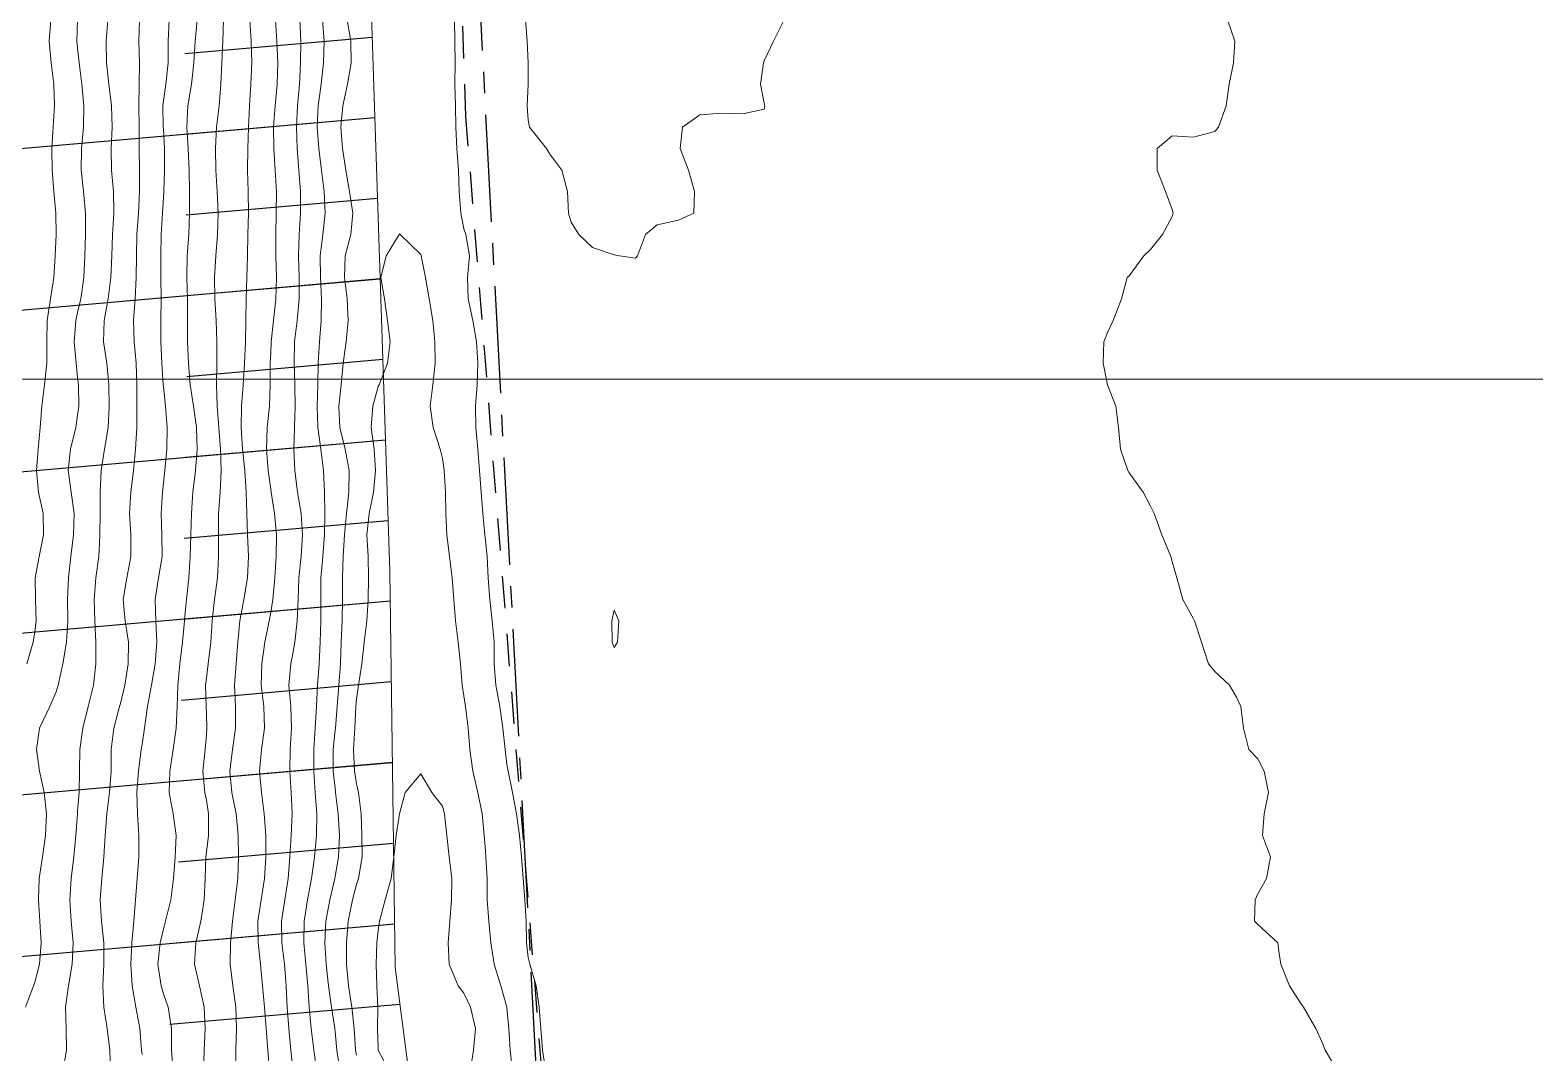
# Model space of a CAD drawing. Header units: centimetres. Extents: x 0 to 642158, y -847 to 649707.
# Drawn here: x 617117.14 to 617152.2, y 621471.68 to 621495.51 of the extents above; entities that cross this region are included whole.
import ezdxf

# ---------------------------------------------------------------- set-up
doc = ezdxf.new("R2010")
doc.units = ezdxf.units.CM
doc.header["$MEASUREMENT"] = 0
doc.linetypes.add('CENTERX2', pattern=[4, 2.5, -0.5, 0.5, -0.5])
doc.linetypes.add('JIS_02_0.7', pattern=[1.35, 0.75, -0.6])
for name, color, linetype, lineweight in [('MEV_grille', 254, 'Continuous', 9), ('MEV_schema paysager_V', 7, 'Continuous', 20), ('WAL_parcellaire agricole', 7, 'JIS_02_0.7', 25), ('WAL_topographie 0.5', 253, 'Continuous', 20)]:
    doc.layers.add(name, color=color, linetype=linetype, lineweight=lineweight)
doc.layers.add('MEV_schema paysager_Ha', color=7, linetype='Continuous', lineweight=25, transparency=0.13)
doc.layers.add('SPW_parcellaire cadastral', color=7, linetype='CENTERX2', lineweight=25, true_color=0xff0542)

# ---------------------------------------------------------------- blocks, each defined once
blk = doc.blocks.new('*U114')
at = {"layer": 'MEV_grille', "transparency": 33554687}
blk.add_lwpolyline([(-1338.461, 0), (1338.461, 0)], dxfattribs=at)
blk = doc.blocks.new('*U115')
at = {"layer": 'MEV_grille', "color": 0, "linetype": 'ByBlock', "lineweight": -2, "transparency": 16777216}
blk.add_blockref('*U114', (0, -900), dxfattribs=at)

msp = doc.modelspace()

# ---------------------------------------------------------------- hatches: boundary and pattern name
at = {"layer": 'MEV_schema paysager_Ha', "transparency": 33554687}
h = msp.add_hatch(dxfattribs=at)
h.set_pattern_fill('ANSI31', color=60, scale=30, angle=320)
h.paths.add_polyline_path([(617169.617, 620973.194), (617165.143, 620997.552), (617163.049, 621011.729), (617162.573, 621023.432), (617161.336, 621028.189), (617160.67, 621031.995), (617159.432, 621036.467), (617156.475, 621053.969), (617156.906, 621060.001), (617157.984, 621066.14), (617158.414, 621069.802), (617158.199, 621075.295), (617157.014, 621080.142), (617155.505, 621084.988), (617154.751, 621088.973), (617151.842, 621094.789), (617149.148, 621099.205), (617146.994, 621101.252), (617145.377, 621102.544), (617143.546, 621103.621), (617141.391, 621107.391), (617140.307, 621121.334), (617138.581, 621134.515), (617137.596, 621148.681), (617137.947, 621158.301), (617138.342, 621166.601), (617137.255, 621176.482), (617136.069, 621187.153), (617134.618, 621206.801), (617133.841, 621215.056), (617132.235, 621238.569), (617131.105, 621276.162), (617130.662, 621320.72), (617129.383, 621365.826), (617128.171, 621391.821), (617126.408, 621441.701), (617124.527, 621449.888), (617124.527, 621453.399), (617124.884, 621455.482), (617126.075, 621456.85), (617127.265, 621458.873), (617127.265, 621461.254), (617125.649, 621473.672), (617125.524, 621482.896), (617125.025, 621497.979), (617124.776, 621519.544), (617124.92, 621540.094), (617125.983, 621565.584), (617126.337, 621580.453), (617126.163, 621598.374), (617127.186, 621608.874), (617130.532, 621615.192), (617131.834, 621617.887), (617134.298, 621627.22), (617135.042, 621631.96), (617135.135, 621640.047), (617136.158, 621649.713), (617136.911, 621670.5), (617129.26, 621649.205), (617124.61, 621628.36), (617120.259, 621606.016), (617117.259, 621583.371), (617115.237, 621541.083), (617114.562, 621520.401), (617115.536, 621487.717), (617112.094, 621474.528), (617111.291, 621462.83), (617115.078, 621434.173), (617114.685, 621412.686), (617116.517, 621383.817), (617118.213, 621359.713), (617121.633, 621297.519), (617122.293, 621280.379), (617124.809, 621252.783), (617126.661, 621222.595), (617125.403, 621211.007), (617126.795, 621190.875), (617128.52, 621169.158), (617130.485, 621161.793), (617131.444, 621155.186), (617130.649, 621150.827), (617132.125, 621142.753), (617132.79, 621125.456), (617134.954, 621111.319), (617137.702, 621098.468), (617139.749, 621087.381), (617141.795, 621083.246), (617143.417, 621082.42), (617144.557, 621081.575), (617145.493, 621080.194), (617145.463, 621077.083), (617144.023, 621074.463), (617144.278, 621071.03), (617145.295, 621066.579), (617147.455, 621053.531), (617147.76, 621048.137), (617148.575, 621044.067), (617151.222, 621037.452), (617151.12, 621031.956), (617151.633, 621023.148), (617154.427, 621011.658), (617158.897, 620988.919), (617162.537, 620970.568), (617168.729, 620939.186), (617182.921, 620879.156), (617188.263, 620855.446), (617193.71, 620854.003), (617187.498, 620892.108), (617176.811, 620939.879)])
h = msp.add_hatch(dxfattribs=at)
h.set_pattern_fill('ANSI31', color=60, scale=15, angle=320)
h.paths.add_polyline_path([(617169.617, 620973.194), (617165.143, 620997.552), (617163.049, 621011.729), (617162.573, 621023.432), (617161.336, 621028.189), (617160.67, 621031.995), (617159.432, 621036.467), (617156.475, 621053.969), (617156.906, 621060.001), (617157.984, 621066.14), (617158.414, 621069.802), (617158.199, 621075.295), (617157.014, 621080.142), (617155.505, 621084.988), (617154.751, 621088.973), (617151.842, 621094.789), (617149.148, 621099.205), (617146.994, 621101.252), (617145.377, 621102.544), (617143.546, 621103.621), (617141.391, 621107.391), (617140.307, 621121.334), (617138.581, 621134.515), (617137.596, 621148.681), (617137.947, 621158.301), (617138.342, 621166.601), (617137.255, 621176.482), (617136.069, 621187.153), (617134.618, 621206.801), (617133.841, 621215.056), (617132.235, 621238.569), (617131.105, 621276.162), (617130.662, 621320.72), (617129.383, 621365.826), (617128.171, 621391.821), (617126.408, 621441.701), (617124.527, 621449.888), (617124.527, 621453.399), (617124.884, 621455.482), (617126.075, 621456.85), (617127.265, 621458.873), (617127.265, 621461.254), (617125.649, 621473.672), (617125.524, 621482.896), (617125.025, 621497.979), (617124.776, 621519.544), (617124.92, 621540.094), (617125.983, 621565.584), (617126.337, 621580.453), (617126.163, 621598.374), (617127.186, 621608.874), (617130.532, 621615.192), (617131.834, 621617.887), (617134.298, 621627.22), (617135.042, 621631.96), (617135.135, 621640.047), (617136.158, 621649.713), (617136.911, 621670.5), (617132.957, 621648.368), (617129.989, 621627.895), (617123.162, 621605.493), (617122.123, 621583.834), (617121.418, 621540.656), (617120.578, 621519.454), (617120.8, 621487.646), (617120.576, 621474.663), (617119.681, 621463.134), (617121.439, 621434.424), (617121.208, 621413.2), (617123.756, 621383.971), (617124.633, 621359.105), (617126.907, 621297.599), (617127.217, 621280.099), (617128.476, 621252.652), (617130.286, 621222.294), (617130.788, 621212.114), (617133.595, 621189.8), (617133.864, 621168.997), (617134.545, 621163.04), (617136.407, 621155.367), (617136.033, 621153.22), (617137.061, 621150.231), (617136.705, 621143.134), (617138.509, 621125.82), (617138.985, 621114.157), (617141.16, 621102.299), (617147.01, 621090.064), (617151.616, 621087.22), (617153.107, 621084.646), (617154.311, 621082.965), (617155.38, 621081.272), (617156.272, 621077.352), (617156.539, 621073.164), (617152.956, 621057.576), (617153.92, 621035.982), (617159.694, 621019.068), (617160.419, 620997.657), (617177.679, 620920.157), (617193.56, 620854.923), (617187.498, 620892.108)])

# ---------------------------------------------------------------- linework, layer by layer
at = {"layer": 'MEV_schema paysager_V', "color": 7, "true_color": 0xffffff}
msp.add_lwpolyline([(617127.265, 621461.254), (617125.649, 621473.672), (617125.524, 621482.896), (617125.025, 621497.979), (617124.776, 621519.544), (617124.92, 621540.094), (617125.983, 621565.584), (617126.337, 621580.453), (617126.163, 621598.374), (617127.186, 621608.874), (617130.532, 621615.192), (617131.834, 621617.887), (617134.298, 621627.22), (617135.042, 621631.96), (617135.135, 621640.047), (617136.158, 621649.713), (617136.911, 621670.5)], dxfattribs=at)
at = {"layer": 'SPW_parcellaire cadastral'}
msp.add_lwpolyline([(617139.066, 621436.775), (617130.009, 621451.1), (617127.627, 621496.147), (617169.644, 621516.623), (617184.565, 621496.923), (617188.95, 621491.134), (617194.248, 621484.055), (617204.839, 621469.985), (617199.676, 621467.306), (617139.066, 621436.775)], dxfattribs=at)
at = {"layer": 'WAL_parcellaire agricole'}
msp.add_lwpolyline([(617178.694, 621525.406), (617169.395, 621516.805), (617204.2, 621470.91), (617145.554, 621439.653), (617141.804, 621440.07), (617130.136, 621457.818), (617127.298, 621493.501), (617126.094, 621527.1), (617126.792, 621546.3), (617149.99, 621562.103), (617178.694, 621525.406)], dxfattribs=at)
at = {"layer": 'WAL_topographie 0.5'}
for points in [[(617117.034, 621472.75), (617117.223, 621473.25), (617117.25, 621473.335), (617117.362, 621473.75), (617117.403, 621474.25), (617117.373, 621474.75), (617117.336, 621475.25), (617117.353, 621475.75), (617117.43, 621476.25), (617117.504, 621476.75), (617117.527, 621477.25), (617117.47, 621477.75), (617117.363, 621478.25), (617117.293, 621478.75), (617117.361, 621479.25), (617117.6, 621479.75), (617117.75, 621480.096), (617117.798, 621480.25), (617117.906, 621480.75), (617117.989, 621481.25), (617118.02, 621481.75), (617118.012, 621482.25), (617118.034, 621482.75), (617118.091, 621483.25), (617118.152, 621483.75), (617118.166, 621484.25), (617118.097, 621484.75), (617118.027, 621485.25), (617118.084, 621485.75), (617118.211, 621486.25), (617118.25, 621486.539), (617118.275, 621486.75), (617118.269, 621487.25), (617118.25, 621487.422), (617118.216, 621487.75), (617118.166, 621488.25), (617118.205, 621488.75), (617118.25, 621488.936), (617118.324, 621489.25), (617118.394, 621489.75), (617118.415, 621490.25), (617118.436, 621490.75), (617118.437, 621491.25), (617118.388, 621491.75), (617118.334, 621492.25), (617118.34, 621492.75), (617118.389, 621493.25), (617118.398, 621493.75), (617118.349, 621494.25), (617118.287, 621494.75), (617118.25, 621495.093), (617118.233, 621495.25), (617118.247, 621495.75)], [(617117.065, 621480.75), (617117.212, 621481.25), (617117.25, 621481.496), (617117.285, 621481.75), (617117.27, 621482.25), (617117.261, 621482.75), (617117.351, 621483.25), (617117.457, 621483.75), (617117.447, 621484.25), (617117.342, 621484.75), (617117.293, 621485.25), (617117.327, 621485.75), (617117.38, 621486.25), (617117.413, 621486.75), (617117.475, 621487.25), (617117.532, 621487.75), (617117.533, 621488.25), (617117.539, 621488.75), (617117.616, 621489.25), (617117.699, 621489.75), (617117.723, 621490.25), (617117.749, 621490.75), (617117.745, 621491.25), (617117.694, 621491.75), (617117.653, 621492.25), (617117.65, 621492.75), (617117.678, 621493.25), (617117.709, 621493.75), (617117.696, 621494.25), (617117.634, 621494.75), (617117.586, 621495.25), (617117.623, 621495.75)], [(617117.906, 621471.25), (617117.992, 621471.75), (617117.983, 621472.25), (617117.97, 621472.75), (617118.037, 621473.25), (617118.122, 621473.75), (617118.145, 621474.25), (617118.1, 621474.75), (617118.066, 621475.25), (617118.101, 621475.75), (617118.164, 621476.25), (617118.206, 621476.75), (617118.245, 621477.25), (617118.25, 621477.32), (617118.285, 621477.75), (617118.297, 621478.25), (617118.302, 621478.75), (617118.369, 621479.25), (617118.499, 621479.75), (617118.62, 621480.25), (617118.673, 621480.75), (617118.671, 621481.25), (617118.648, 621481.75), (617118.635, 621482.25), (617118.678, 621482.75), (617118.742, 621483.25), (617118.75, 621483.397), (617118.771, 621483.75), (617118.777, 621484.25), (617118.779, 621484.75), (617118.797, 621485.25), (617118.879, 621485.75), (617118.965, 621486.25), (617118.988, 621486.75), (617118.981, 621487.25), (617118.932, 621487.75), (617118.854, 621488.25), (617118.87, 621488.75), (617118.959, 621489.25), (617119.022, 621489.75), (617119.046, 621490.25), (617119.065, 621490.75), (617119.091, 621491.25), (617119.086, 621491.75), (617119.041, 621492.25), (617119.029, 621492.75), (617119.056, 621493.25), (617119.041, 621493.75), (617118.974, 621494.25), (617118.926, 621494.75), (617118.917, 621495.25), (617118.956, 621495.75)], [(617119.017, 621471.25), (617118.998, 621471.75), (617118.937, 621472.25), (617118.859, 621472.75), (617118.84, 621473.25), (617118.861, 621473.75), (617118.857, 621474.25), (617118.805, 621474.75), (617118.778, 621475.25), (617118.812, 621475.75), (617118.86, 621476.25), (617118.892, 621476.75), (617118.932, 621477.25), (617118.992, 621477.75), (617119.03, 621478.25), (617119.035, 621478.75), (617119.096, 621479.25), (617119.229, 621479.75), (617119.25, 621479.826), (617119.351, 621480.25), (617119.431, 621480.75), (617119.438, 621481.25), (617119.36, 621481.75), (617119.313, 621482.25), (617119.393, 621482.75), (617119.492, 621483.25), (617119.489, 621483.75), (617119.459, 621484.25), (617119.489, 621484.75), (617119.55, 621485.25), (617119.602, 621485.75), (617119.631, 621486.25), (617119.63, 621486.75), (617119.627, 621487.25), (617119.611, 621487.75), (617119.564, 621488.25), (617119.55, 621488.75), (617119.587, 621489.25), (617119.617, 621489.75), (617119.622, 621490.25), (617119.631, 621490.75), (617119.666, 621491.25), (617119.694, 621491.75), (617119.688, 621492.25), (617119.684, 621492.75), (617119.685, 621493.25), (617119.675, 621493.75), (617119.685, 621494.25), (617119.695, 621494.75), (617119.677, 621495.25), (617119.695, 621495.75)], [(617119.75, 621471.644), (617119.737, 621471.75), (617119.703, 621472.25), (617119.609, 621472.75), (617119.518, 621473.25), (617119.49, 621473.75), (617119.514, 621474.25), (617119.559, 621474.75), (617119.595, 621475.25), (617119.636, 621475.75), (617119.678, 621476.25), (617119.678, 621476.75), (617119.643, 621477.25), (617119.629, 621477.75), (617119.666, 621478.25), (617119.733, 621478.75), (617119.75, 621478.873), (617119.806, 621479.25), (617119.881, 621479.75), (617119.968, 621480.25), (617120.054, 621480.75), (617120.094, 621481.25), (617120.074, 621481.75), (617120.059, 621482.25), (617120.138, 621482.75), (617120.218, 621483.25), (617120.215, 621483.75), (617120.193, 621484.25), (617120.225, 621484.75), (617120.25, 621484.964), (617120.283, 621485.25), (617120.329, 621485.75), (617120.337, 621486.25), (617120.295, 621486.75), (617120.25, 621487.205), (617120.246, 621487.25), (617120.215, 621487.75), (617120.189, 621488.25), (617120.185, 621488.75), (617120.194, 621489.25), (617120.188, 621489.75), (617120.185, 621490.25), (617120.2, 621490.75), (617120.23, 621491.25), (617120.25, 621491.613), (617120.258, 621491.75), (617120.275, 621492.25), (617120.276, 621492.75), (617120.25, 621493.203), (617120.247, 621493.25), (617120.234, 621493.75), (617120.25, 621493.863), (617120.307, 621494.25), (617120.362, 621494.75), (617120.359, 621495.25), (617120.383, 621495.75)], [(617120.476, 621471.25), (617120.438, 621471.75), (617120.44, 621472.25), (617120.362, 621472.75), (617120.25, 621473.063), (617120.196, 621473.25), (617120.122, 621473.75), (617120.174, 621474.25), (617120.25, 621474.566), (617120.301, 621474.75), (617120.422, 621475.25), (617120.485, 621475.75), (617120.522, 621476.25), (617120.546, 621476.75), (617120.478, 621477.25), (617120.383, 621477.75), (617120.396, 621478.25), (617120.477, 621478.75), (617120.547, 621479.25), (617120.568, 621479.75), (617120.583, 621480.25), (617120.635, 621480.75), (617120.694, 621481.25), (617120.739, 621481.75), (617120.75, 621481.862), (617120.787, 621482.25), (617120.843, 621482.75), (617120.876, 621483.25), (617120.884, 621483.75), (617120.9, 621484.25), (617120.934, 621484.75), (617120.993, 621485.25), (617121.035, 621485.75), (617121.021, 621486.25), (617120.953, 621486.75), (617120.876, 621487.25), (617120.831, 621487.75), (617120.811, 621488.25), (617120.813, 621488.75), (617120.807, 621489.25), (617120.792, 621489.75), (617120.805, 621490.25), (617120.839, 621490.75), (617120.855, 621491.25), (617120.855, 621491.75), (617120.846, 621492.25), (617120.822, 621492.75), (617120.797, 621493.25), (617120.815, 621493.75), (617120.9, 621494.25), (617120.959, 621494.75), (617120.988, 621495.25), (617121.032, 621495.75)], [(617121.182, 621471.25), (617121.196, 621471.75), (617121.223, 621472.25), (617121.202, 621472.75), (617121.086, 621473.25), (617120.973, 621473.75), (617121.006, 621474.25), (617121.117, 621474.75), (617121.201, 621475.25), (617121.221, 621475.75), (617121.236, 621476.25), (617121.25, 621476.358), (617121.301, 621476.75), (617121.302, 621477.25), (617121.25, 621477.569), (617121.214, 621477.75), (617121.167, 621478.25), (617121.219, 621478.75), (617121.25, 621479.09), (617121.263, 621479.25), (617121.25, 621479.583), (617121.243, 621479.75), (617121.232, 621480.25), (617121.25, 621480.414), (617121.289, 621480.75), (617121.351, 621481.25), (617121.385, 621481.75), (617121.44, 621482.25), (617121.509, 621482.75), (617121.536, 621483.25), (617121.531, 621483.75), (617121.536, 621484.25), (617121.57, 621484.75), (617121.596, 621485.25), (617121.579, 621485.75), (617121.542, 621486.25), (617121.504, 621486.75), (617121.487, 621487.25), (617121.493, 621487.75), (617121.494, 621488.25), (617121.477, 621488.75), (617121.448, 621489.25), (617121.441, 621489.75), (617121.471, 621490.25), (617121.51, 621490.75), (617121.521, 621491.25), (617121.498, 621491.75), (617121.471, 621492.25), (617121.461, 621492.75), (617121.489, 621493.25), (617121.546, 621493.75), (617121.589, 621494.25), (617121.611, 621494.75), (617121.632, 621495.25), (617121.647, 621495.75)], [(617121.928, 621471.25), (617121.934, 621471.75), (617121.952, 621472.25), (617121.934, 621472.75), (617121.864, 621473.25), (617121.805, 621473.75), (617121.81, 621474.25), (617121.857, 621474.75), (617121.924, 621475.25), (617121.979, 621475.75), (617121.996, 621476.25), (617121.992, 621476.75), (617121.946, 621477.25), (617121.843, 621477.75), (617121.793, 621478.25), (617121.858, 621478.75), (617121.929, 621479.25), (617121.925, 621479.75), (617121.909, 621480.25), (617121.943, 621480.75), (617121.983, 621481.25), (617122.03, 621481.75), (617122.123, 621482.25), (617122.209, 621482.75), (617122.231, 621483.25), (617122.21, 621483.75), (617122.19, 621484.25), (617122.179, 621484.75), (617122.147, 621485.25), (617122.092, 621485.75), (617122.059, 621486.25), (617122.072, 621486.75), (617122.111, 621487.25), (617122.14, 621487.75), (617122.161, 621488.25), (617122.169, 621488.75), (617122.174, 621489.25), (617122.196, 621489.75), (617122.207, 621490.25), (617122.219, 621490.75), (617122.23, 621491.25), (617122.22, 621491.75), (617122.207, 621492.25), (617122.214, 621492.75), (617122.234, 621493.25), (617122.25, 621493.56), (617122.258, 621493.75), (617122.288, 621494.25), (617122.306, 621494.75), (617122.296, 621495.25), (617122.259, 621495.75)], [(617122.717, 621471.25), (617122.682, 621471.75), (617122.644, 621472.25), (617122.604, 621472.75), (617122.56, 621473.25), (617122.514, 621473.75), (617122.456, 621474.25), (617122.452, 621474.75), (617122.526, 621475.25), (617122.607, 621475.75), (617122.637, 621476.25), (617122.633, 621476.75), (617122.6, 621477.25), (617122.531, 621477.75), (617122.487, 621478.25), (617122.531, 621478.75), (617122.604, 621479.25), (617122.592, 621479.75), (617122.528, 621480.25), (617122.54, 621480.75), (617122.613, 621481.25), (617122.71, 621481.75), (617122.75, 621481.954), (617122.8, 621482.25), (617122.848, 621482.75), (617122.877, 621483.25), (617122.881, 621483.75), (617122.836, 621484.25), (617122.761, 621484.75), (617122.75, 621484.819), (617122.69, 621485.25), (617122.648, 621485.75), (617122.666, 621486.25), (617122.721, 621486.75), (617122.739, 621487.25), (617122.737, 621487.75), (617122.75, 621487.993), (617122.763, 621488.25), (617122.817, 621488.75), (617122.868, 621489.25), (617122.882, 621489.75), (617122.869, 621490.25), (617122.865, 621490.75), (617122.879, 621491.25), (617122.881, 621491.75), (617122.852, 621492.25), (617122.819, 621492.75), (617122.817, 621493.25), (617122.851, 621493.75), (617122.898, 621494.25), (617122.914, 621494.75), (617122.894, 621495.25), (617122.858, 621495.75)], [(617123.25, 621471.45), (617123.221, 621471.75), (617123.173, 621472.25), (617123.133, 621472.75), (617123.109, 621473.25), (617123.071, 621473.75), (617123.008, 621474.25), (617122.999, 621474.75), (617123.077, 621475.25), (617123.154, 621475.75), (617123.194, 621476.25), (617123.228, 621476.75), (617123.247, 621477.25), (617123.225, 621477.75), (617123.193, 621478.25), (617123.203, 621478.75), (617123.237, 621479.25), (617123.218, 621479.75), (617123.174, 621480.25), (617123.218, 621480.75), (617123.25, 621480.905), (617123.313, 621481.25), (617123.369, 621481.75), (617123.385, 621482.25), (617123.404, 621482.75), (617123.458, 621483.25), (617123.492, 621483.75), (617123.455, 621484.25), (617123.377, 621484.75), (617123.31, 621485.25), (617123.29, 621485.75), (617123.302, 621486.25), (617123.315, 621486.75), (617123.313, 621487.25), (617123.294, 621487.75), (617123.305, 621488.25), (617123.365, 621488.75), (617123.412, 621489.25), (617123.414, 621489.75), (617123.4, 621490.25), (617123.409, 621490.75), (617123.44, 621491.25), (617123.445, 621491.75), (617123.407, 621492.25), (617123.364, 621492.75), (617123.348, 621493.25), (617123.376, 621493.75), (617123.423, 621494.25), (617123.445, 621494.75), (617123.449, 621495.25), (617123.426, 621495.75)], [(617123.82, 621471.25), (617123.751, 621471.75), (617123.75, 621471.756), (617123.693, 621472.25), (617123.645, 621472.75), (617123.614, 621473.25), (617123.57, 621473.75), (617123.517, 621474.25), (617123.526, 621474.75), (617123.61, 621475.25), (617123.696, 621475.75), (617123.75, 621476.126), (617123.769, 621476.25), (617123.819, 621476.75), (617123.82, 621477.25), (617123.786, 621477.75), (617123.751, 621478.25), (617123.751, 621478.75), (617123.788, 621479.25), (617123.815, 621479.75), (617123.837, 621480.25), (617123.875, 621480.75), (617123.9, 621481.25), (617123.915, 621481.75), (617123.916, 621482.25), (617123.92, 621482.75), (617123.963, 621483.25), (617124.003, 621483.75), (617124.01, 621484.25), (617124.006, 621484.75), (617123.982, 621485.25), (617123.916, 621485.75), (617123.849, 621486.25), (617123.832, 621486.75), (617123.849, 621487.25), (617123.857, 621487.75), (617123.882, 621488.25), (617123.922, 621488.75), (617123.929, 621489.25), (617123.908, 621489.75), (617123.903, 621490.25), (617123.963, 621490.75), (617124.018, 621491.25), (617123.992, 621491.75), (617123.935, 621492.25), (617123.873, 621492.75), (617123.83, 621493.25), (617123.858, 621493.75), (617123.925, 621494.25), (617123.979, 621494.75), (617123.995, 621495.25), (617123.952, 621495.75)], [(617124.371, 621471.25), (617124.288, 621471.75), (617124.25, 621472.172), (617124.241, 621472.25), (617124.164, 621472.75), (617124.094, 621473.25), (617124.041, 621473.75), (617124.009, 621474.25), (617124.034, 621474.75), (617124.123, 621475.25), (617124.241, 621475.75), (617124.25, 621475.797), (617124.332, 621476.25), (617124.352, 621476.75), (617124.323, 621477.25), (617124.262, 621477.75), (617124.25, 621477.848), (617124.206, 621478.25), (617124.203, 621478.75), (617124.25, 621479.206), (617124.255, 621479.25), (617124.296, 621479.75), (617124.336, 621480.25), (617124.374, 621480.75), (617124.389, 621481.25), (617124.412, 621481.75), (617124.425, 621482.25), (617124.421, 621482.75), (617124.439, 621483.25), (617124.468, 621483.75), (617124.512, 621484.25), (617124.572, 621484.75), (617124.578, 621485.25), (617124.483, 621485.75), (617124.358, 621486.25), (617124.334, 621486.75), (617124.39, 621487.25), (617124.438, 621487.75), (617124.504, 621488.25), (617124.553, 621488.75), (617124.534, 621489.25), (617124.469, 621489.75), (617124.482, 621490.25), (617124.616, 621490.75), (617124.661, 621491.25), (617124.585, 621491.75), (617124.498, 621492.25), (617124.424, 621492.75), (617124.381, 621493.25), (617124.428, 621493.75), (617124.535, 621494.25), (617124.624, 621494.75), (617124.613, 621495.25), (617124.528, 621495.75)], [(617127.034, 621495.75), (617127.038, 621495.25), (617127.047, 621494.75), (617127.041, 621494.25), (617127.051, 621493.75), (617127.063, 621493.25), (617127.088, 621492.75), (617127.124, 621492.25), (617127.14, 621491.75), (617127.178, 621491.25), (617127.25, 621490.885), (617127.293, 621490.75), (617127.381, 621490.25), (617127.335, 621489.75), (617127.348, 621489.25), (617127.456, 621488.75), (617127.547, 621488.25), (617127.574, 621487.75), (617127.556, 621487.25), (617127.523, 621486.75), (617127.527, 621486.25), (617127.572, 621485.75), (617127.615, 621485.25), (617127.649, 621484.75), (617127.688, 621484.25), (617127.74, 621483.75), (617127.75, 621483.618), (617127.791, 621483.25), (617127.819, 621482.75), (617127.856, 621482.25), (617127.911, 621481.75), (617127.953, 621481.25), (617127.958, 621480.75), (617127.995, 621480.25), (617128.085, 621479.75), (617128.159, 621479.25), (617128.212, 621478.75), (617128.25, 621478.404), (617128.28, 621478.25), (617128.384, 621477.75), (617128.478, 621477.25), (617128.545, 621476.75), (617128.594, 621476.25), (617128.633, 621475.75), (617128.673, 621475.25), (617128.701, 621474.75), (617128.712, 621474.25), (617128.75, 621473.906), (617128.788, 621473.75), (617128.938, 621473.25), (617129.007, 621472.75), (617129.04, 621472.25), (617129.084, 621471.75), (617129.157, 621471.25)], [(617134.712, 621495.75), (617134.461, 621495.25), (617134.25, 621494.798), (617134.231, 621494.75), (617134.165, 621494.25), (617134.25, 621493.806), (617134.26, 621493.75), (617134.25, 621493.666), (617133.75, 621493.564), (617133.25, 621493.575), (617132.75, 621493.537), (617132.343, 621493.25), (617132.288, 621492.75), (617132.485, 621492.25), (617132.622, 621491.75), (617132.607, 621491.25), (617132.25, 621491.08), (617131.75, 621490.974), (617131.479, 621490.75), (617131.295, 621490.25), (617131.25, 621490.202), (617130.875, 621490.25), (617130.75, 621490.279), (617130.25, 621490.446), (617129.932, 621490.75), (617129.75, 621491.036), (617129.689, 621491.25), (617129.664, 621491.75), (617129.531, 621492.25), (617129.25, 621492.625), (617129.173, 621492.75), (617128.777, 621493.25), (617128.75, 621493.417), (617128.723, 621493.75), (617128.75, 621494.25), (617128.75, 621494.75), (617128.726, 621495.25), (617128.682, 621495.75)], [(617145.046, 621495.75), (617145.215, 621495.25), (617145.182, 621494.75), (617145.083, 621494.25), (617145.011, 621493.75), (617144.831, 621493.25), (617144.75, 621493.147), (617144.25, 621493.019), (617143.75, 621493.045), (617143.401, 621492.75), (617143.401, 621492.25), (617143.599, 621491.75), (617143.75, 621491.333), (617143.775, 621491.25), (617143.75, 621491.173), (617143.53, 621490.75), (617143.25, 621490.4), (617143.092, 621490.25), (617142.75, 621489.786), (617142.704, 621489.75), (617142.576, 621489.25), (617142.379, 621488.75), (617142.25, 621488.469), (617142.163, 621488.25), (617142.143, 621487.75), (617142.25, 621487.25), (617142.25, 621487.25), (617142.437, 621486.75), (617142.505, 621486.25), (617142.547, 621485.75), (617142.721, 621485.25), (617142.75, 621485.199), (617143.074, 621484.75), (617143.25, 621484.422), (617143.333, 621484.25), (617143.513, 621483.75), (617143.721, 621483.25), (617143.75, 621483.135), (617143.859, 621482.75), (617144, 621482.25), (617144.25, 621481.794), (617144.274, 621481.75), (617144.436, 621481.25), (617144.597, 621480.75), (617144.75, 621480.567), (617145.089, 621480.25), (617145.25, 621479.969), (617145.35, 621479.75), (617145.417, 621479.25), (617145.536, 621478.75), (617145.75, 621478.536), (617145.898, 621478.25), (617146, 621477.75), (617145.893, 621477.25), (617145.861, 621476.75), (617146.041, 621476.25), (617145.95, 621475.75), (617145.75, 621475.387), (617145.685, 621475.25), (617145.673, 621474.75), (617145.75, 621474.679), (617146.212, 621474.25), (617146.25, 621474), (617146.285, 621473.75), (617146.484, 621473.25), (617146.75, 621472.833), (617146.813, 621472.75), (617147.102, 621472.25), (617147.25, 621471.923), (617147.32, 621471.75), (617147.617, 621471.25)], [(617124.75, 621471.632), (617124.722, 621471.75), (617124.695, 621472.25), (617124.642, 621472.75), (617124.564, 621473.25), (617124.515, 621473.75), (617124.512, 621474.25), (617124.555, 621474.75), (617124.651, 621475.25), (617124.75, 621475.61), (617124.797, 621475.75), (617124.879, 621476.25), (617124.875, 621476.75), (617124.854, 621477.25), (617124.795, 621477.75), (617124.75, 621477.949), (617124.705, 621478.25), (617124.678, 621478.75), (617124.707, 621479.25), (617124.735, 621479.75), (617124.75, 621479.923), (617124.794, 621480.25), (617124.869, 621480.75), (617124.925, 621481.25), (617124.991, 621481.75), (617125.022, 621482.25), (617125.028, 621482.75), (617125.018, 621483.25), (617124.991, 621483.75), (617125.04, 621484.25), (617125.144, 621484.75), (617125.192, 621485.25), (617125.156, 621485.75), (617125.086, 621486.25), (617125.13, 621486.75), (617125.25, 621487.209), (617125.274, 621487.25), (617125.473, 621487.75), (617125.532, 621488.25), (617125.473, 621488.75), (617125.404, 621489.25), (617125.315, 621489.75), (617125.442, 621490.25), (617125.745, 621490.75), (617125.75, 621490.768), (617125.764, 621490.75), (617126.25, 621490.284), (617126.258, 621490.25), (617126.352, 621489.75), (617126.44, 621489.25), (617126.524, 621488.75), (617126.571, 621488.25), (617126.582, 621487.75), (617126.525, 621487.25), (617126.462, 621486.75), (617126.535, 621486.25), (617126.7, 621485.75), (617126.75, 621485.532), (617126.792, 621485.25), (617126.821, 621484.75), (617126.826, 621484.25), (617126.852, 621483.75), (617126.918, 621483.25), (617126.978, 621482.75), (617127.013, 621482.25), (617127.054, 621481.75), (617127.12, 621481.25), (617127.169, 621480.75), (617127.211, 621480.25), (617127.25, 621480.003), (617127.284, 621479.75), (617127.348, 621479.25), (617127.389, 621478.75), (617127.455, 621478.25), (617127.577, 621477.75), (617127.676, 621477.25), (617127.72, 621476.75), (617127.75, 621476.394), (617127.762, 621476.25), (617127.789, 621475.75), (617127.794, 621475.25), (617127.831, 621474.75), (617127.879, 621474.25), (617127.953, 621473.75), (617128.108, 621473.25), (617128.249, 621472.75), (617128.25, 621472.742), (617128.3, 621472.25), (617128.331, 621471.75), (617128.381, 621471.25)], [(617130.833, 621481.25), (617130.75, 621481.125), (617130.706, 621481.25), (617130.694, 621481.75), (617130.75, 621482), (617130.859, 621481.75), (617130.833, 621481.25)], [(617125.514, 621471.25), (617125.254, 621471.75), (617125.25, 621471.8), (617125.237, 621472.25), (617125.245, 621472.75), (617125.224, 621473.25), (617125.207, 621473.75), (617125.223, 621474.25), (617125.25, 621474.534), (617125.284, 621474.75), (617125.418, 621475.25), (617125.553, 621475.75), (617125.621, 621476.25), (617125.669, 621476.75), (617125.75, 621477.25), (617125.75, 621477.25), (617125.879, 621477.75), (617126.25, 621478.189), (617126.507, 621477.75), (617126.75, 621477.429), (617126.802, 621477.25), (617126.852, 621476.75), (617126.908, 621476.25), (617126.972, 621475.75), (617126.965, 621475.25), (617126.921, 621474.75), (617126.887, 621474.25), (617126.909, 621473.75), (617127.117, 621473.25), (617127.25, 621473.076), (617127.403, 621472.75), (617127.518, 621472.25), (617127.475, 621471.75), (617127.393, 621471.25)]]:
    msp.add_lwpolyline(points, dxfattribs=at)

# ---------------------------------------------------------------- block references
at = {"layer": 'MEV_grille', "transparency": 33554687}
msp.add_blockref('*U115', (616669.481, 622387.381), dxfattribs=at)

doc.saveas('drawing.dxf')
